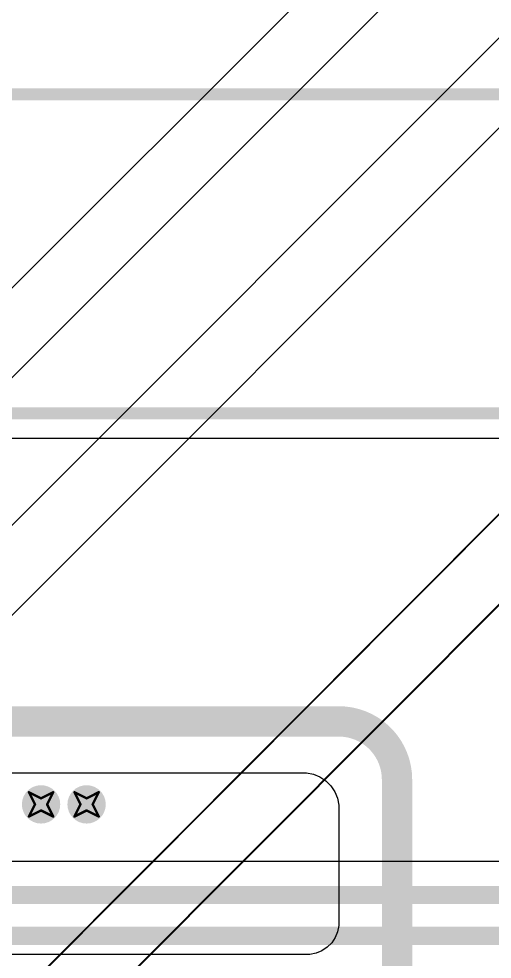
# Model space of a CAD drawing. Header units: inches. Extents: x 0 to 213, y 0 to 212.
# Drawn here: x 2.313 to 2.703, y 1.598 to 2.372 of the extents above; entities that cross this region are included whole.
import ezdxf

# ---------------------------------------------------------------- set-up
doc = ezdxf.new("R2010")
doc.units = ezdxf.units.IN
doc.header["$MEASUREMENT"] = 0
for name, color, linetype in [('Board Outline', 216, 'Continuous'), ('Bottom Layer', 5, 'Continuous'), ('Bottom Solder', 6, 'Continuous'), ('Dimension', 6, 'Continuous'), ('Drill Drawing', 1, 'Continuous'), ('Top Layer', 1, 'Continuous'), ('Top Solder', 216, 'Continuous'), ('Via Holes', 16, 'Continuous')]:
    doc.layers.add(name, color=color, linetype=linetype)

# ---------------------------------------------------------------- blocks, each defined once
blk = doc.blocks.new('5050_LED_53')
at = {"layer": 'Top Solder'}
for p in [(0.0156, -0.09023), (-0.05874, -0.09026)]:
    blk.add_line(p, (-210.62109, -211.09407), dxfattribs=at)
blk = doc.blocks.new('5050_LED_54')
at = {"layer": 'Top Solder'}
for p in [(0.0156, -0.09023), (-0.05874, -0.09026)]:
    blk.add_line(p, (-210.22739, -210.70036), dxfattribs=at)
blk = doc.blocks.new('5050_LED_55')
at = {"layer": 'Top Solder'}
for p in [(0.0156, -0.09023), (-0.05874, -0.09026)]:
    blk.add_line(p, (-210.62109, -210.70036), dxfattribs=at)
blk = doc.blocks.new('5050_LED_56')
at = {"layer": 'Top Solder'}
for p in [(0.0156, -0.09023), (-0.05874, -0.09026)]:
    blk.add_line(p, (-211.60534, -211.48777), dxfattribs=at)

msp = doc.modelspace()

# ---------------------------------------------------------------- hatches: boundary and pattern name
at = {"layer": 'Bottom Layer'}
h = msp.add_hatch(color=5, dxfattribs=at)
edge = h.paths.add_edge_path()
edge.add_arc((2.33101, 1.7251), 0.01181, 0, 360)
h = msp.add_hatch(color=5, dxfattribs=at)
edge = h.paths.add_edge_path()
edge.add_arc((2.36854, 1.7251), 0.01181, 0, 360)
at = {"layer": 'Bottom Solder'}
h = msp.add_hatch(color=6, dxfattribs=at)
edge = h.paths.add_edge_path()
edge.add_arc((2.33101, 1.7251), 0.01581, 0, 360)
h = msp.add_hatch(color=6, dxfattribs=at)
edge = h.paths.add_edge_path()
edge.add_arc((2.36854, 1.7251), 0.01581, 0, 360)
at = {"layer": 'Top Layer'}
h = msp.add_hatch(color=1, dxfattribs=at)
edge = h.paths.add_edge_path()
edge.add_arc((2.33101, 1.7251), 0.01181, 0, 360)
h = msp.add_hatch(color=1, dxfattribs=at)
edge = h.paths.add_edge_path()
edge.add_arc((2.36854, 1.7251), 0.01181, 0, 360)
at = {"layer": 'Top Solder'}
h = msp.add_hatch(color=216, dxfattribs=at)
edge = h.paths.add_edge_path()
edge.add_arc((2.33101, 1.7251), 0.01581, 0, 360)
h = msp.add_hatch(color=216, dxfattribs=at)
edge = h.paths.add_edge_path()
edge.add_arc((2.36854, 1.7251), 0.01581, 0, 360)
at = {"layer": 'Via Holes'}
h = msp.add_hatch(color=7, dxfattribs=at)
edge = h.paths.add_edge_path()
edge.add_arc((2.33101, 1.7251), 0.00591, 0, 360)
h = msp.add_hatch(color=7, dxfattribs=at)
edge = h.paths.add_edge_path()
edge.add_arc((2.36854, 1.7251), 0.00591, 0, 360)

# ---------------------------------------------------------------- linework, layer by layer
at = {"layer": 'Board Outline'}
msp.add_lwpolyline([(0, 2.04724, 0.01, 0.01, 0), (3.00697, 2.04724, 0.01, 0.01, 0)], format="xyseb", dxfattribs=at)
at = {"layer": 'Bottom Layer'}
for p, q in [((2.13089, 2.02685), (2.79968, 2.02685)), ((2.84766, 1.67819), (0.89763, 1.67819))]:
    msp.add_line(p, q, dxfattribs=at)
for points in [[(0.89763, 1.65045, 0.015, 0.015, 0), (2.84766, 1.65045, 0.015, 0.015, 0)], [(0.85396, 1.61686, 0.015, 0.015, 0), (2.7917, 1.61686, 0.015, 0.015, 0)]]:
    msp.add_lwpolyline(points, format="xyseb", dxfattribs=at)
at = {"layer": 'Dimension'}
msp.add_lwpolyline([(1.69842, 2.31, 0.01, 0.01, 0), (3.00697, 2.31, 0.01, 0.01, 0)], format="xyseb", dxfattribs=at)
at = {"layer": 'Drill Drawing'}
for points in [[(2.32101, 1.7351, 0.002, 0.002, 0), (2.33101, 1.7301, 0.002, 0.002, 0)], [(2.32101, 1.7351, 0.002, 0.002, 0), (2.32601, 1.7251, 0.002, 0.002, 0)], [(2.33101, 1.7301, 0.002, 0.002, 0), (2.34101, 1.7351, 0.002, 0.002, 0)], [(2.33601, 1.7251, 0.002, 0.002, 0), (2.34101, 1.7351, 0.002, 0.002, 0)], [(2.35854, 1.7351, 0.002, 0.002, 0), (2.36854, 1.7301, 0.002, 0.002, 0)], [(2.35854, 1.7351, 0.002, 0.002, 0), (2.36354, 1.7251, 0.002, 0.002, 0)], [(2.36854, 1.7301, 0.002, 0.002, 0), (2.37854, 1.7351, 0.002, 0.002, 0)], [(2.37354, 1.7251, 0.002, 0.002, 0), (2.37854, 1.7351, 0.002, 0.002, 0)], [(2.32101, 1.7151, 0.002, 0.002, 0), (2.32601, 1.7251, 0.002, 0.002, 0)], [(2.32101, 1.7151, 0.002, 0.002, 0), (2.33101, 1.7201, 0.002, 0.002, 0)], [(2.33101, 1.7201, 0.002, 0.002, 0), (2.34101, 1.7151, 0.002, 0.002, 0)], [(2.33601, 1.7251, 0.002, 0.002, 0), (2.34101, 1.7151, 0.002, 0.002, 0)], [(2.35854, 1.7151, 0.002, 0.002, 0), (2.36354, 1.7251, 0.002, 0.002, 0)], [(2.35854, 1.7151, 0.002, 0.002, 0), (2.36854, 1.7201, 0.002, 0.002, 0)], [(2.36854, 1.7201, 0.002, 0.002, 0), (2.37854, 1.7151, 0.002, 0.002, 0)], [(2.37354, 1.7251, 0.002, 0.002, 0), (2.37854, 1.7151, 0.002, 0.002, 0)]]:
    msp.add_lwpolyline(points, format="xyseb", dxfattribs=at)
for points in [[(2.32051, 1.7351, 0.001, 0.001, 1), (2.32151, 1.7351, 0.001, 0.001, 1)], [(2.32051, 1.7351, 0.001, 0.001, 1), (2.32151, 1.7351, 0.001, 0.001, 1)], [(2.34051, 1.7351, 0.001, 0.001, 1), (2.34151, 1.7351, 0.001, 0.001, 1)], [(2.34051, 1.7351, 0.001, 0.001, 1), (2.34151, 1.7351, 0.001, 0.001, 1)], [(2.35804, 1.7351, 0.001, 0.001, 1), (2.35904, 1.7351, 0.001, 0.001, 1)], [(2.35804, 1.7351, 0.001, 0.001, 1), (2.35904, 1.7351, 0.001, 0.001, 1)], [(2.37804, 1.7351, 0.001, 0.001, 1), (2.37904, 1.7351, 0.001, 0.001, 1)], [(2.37804, 1.7351, 0.001, 0.001, 1), (2.37904, 1.7351, 0.001, 0.001, 1)], [(2.33051, 1.7301, 0.001, 0.001, 1), (2.33151, 1.7301, 0.001, 0.001, 1)], [(2.33051, 1.7301, 0.001, 0.001, 1), (2.33151, 1.7301, 0.001, 0.001, 1)], [(2.36804, 1.7301, 0.001, 0.001, 1), (2.36904, 1.7301, 0.001, 0.001, 1)], [(2.36804, 1.7301, 0.001, 0.001, 1), (2.36904, 1.7301, 0.001, 0.001, 1)], [(2.32551, 1.7251, 0.001, 0.001, 1), (2.32651, 1.7251, 0.001, 0.001, 1)], [(2.32551, 1.7251, 0.001, 0.001, 1), (2.32651, 1.7251, 0.001, 0.001, 1)], [(2.33051, 1.7201, 0.001, 0.001, 1), (2.33151, 1.7201, 0.001, 0.001, 1)], [(2.33051, 1.7201, 0.001, 0.001, 1), (2.33151, 1.7201, 0.001, 0.001, 1)], [(2.33551, 1.7251, 0.001, 0.001, 1), (2.33651, 1.7251, 0.001, 0.001, 1)], [(2.33551, 1.7251, 0.001, 0.001, 1), (2.33651, 1.7251, 0.001, 0.001, 1)], [(2.36304, 1.7251, 0.001, 0.001, 1), (2.36404, 1.7251, 0.001, 0.001, 1)], [(2.36304, 1.7251, 0.001, 0.001, 1), (2.36404, 1.7251, 0.001, 0.001, 1)], [(2.36804, 1.7201, 0.001, 0.001, 1), (2.36904, 1.7201, 0.001, 0.001, 1)], [(2.36804, 1.7201, 0.001, 0.001, 1), (2.36904, 1.7201, 0.001, 0.001, 1)], [(2.37304, 1.7251, 0.001, 0.001, 1), (2.37404, 1.7251, 0.001, 0.001, 1)], [(2.37304, 1.7251, 0.001, 0.001, 1), (2.37404, 1.7251, 0.001, 0.001, 1)], [(2.32051, 1.7151, 0.001, 0.001, 1), (2.32151, 1.7151, 0.001, 0.001, 1)], [(2.32051, 1.7151, 0.001, 0.001, 1), (2.32151, 1.7151, 0.001, 0.001, 1)], [(2.34051, 1.7151, 0.001, 0.001, 1), (2.34151, 1.7151, 0.001, 0.001, 1)], [(2.34051, 1.7151, 0.001, 0.001, 1), (2.34151, 1.7151, 0.001, 0.001, 1)], [(2.35804, 1.7151, 0.001, 0.001, 1), (2.35904, 1.7151, 0.001, 0.001, 1)], [(2.35804, 1.7151, 0.001, 0.001, 1), (2.35904, 1.7151, 0.001, 0.001, 1)], [(2.37804, 1.7151, 0.001, 0.001, 1), (2.37904, 1.7151, 0.001, 0.001, 1)], [(2.37804, 1.7151, 0.001, 0.001, 1), (2.37904, 1.7151, 0.001, 0.001, 1)]]:
    msp.add_lwpolyline(points, format="xyseb", close=True, dxfattribs=at)
at = {"layer": 'Top Layer'}
for p, q in [((2.12113, 1.75109), (2.54682, 1.75109)), ((2.54682, 1.75109), (2.54974, 1.75109)), ((2.54974, 1.75109), (2.55547, 1.74995)), ((2.55547, 1.74995), (2.56086, 1.74771)), ((2.56086, 1.74771), (2.56572, 1.74447)), ((2.56572, 1.74447), (2.56985, 1.74034)), ((2.56985, 1.74034), (2.57309, 1.73549)), ((2.57309, 1.73549), (2.57532, 1.73009)), ((2.57532, 1.73009), (2.57646, 1.72437)), ((2.57646, 1.72437), (2.57646, 1.72145)), ((2.57646, 1.72145), (2.57646, 1.72145)), ((2.57646, 1.72145), (2.57646, 1.62791)), ((2.57646, 1.62791), (2.57646, 1.62531)), ((2.57545, 1.62019), (2.57345, 1.61538)), ((2.57646, 1.62531), (2.57545, 1.62019)), ((2.57345, 1.61538), (2.57055, 1.61104)), ((2.56253, 1.60446), (2.55772, 1.60247)), ((2.56687, 1.60736), (2.56253, 1.60446)), ((2.57055, 1.61104), (2.56687, 1.60736)), ((2.55, 1.60145), (2.255, 1.60145)), ((2.55261, 1.60145), (2.55, 1.60145)), ((2.55, 1.60145), (2.55, 1.60145)), ((2.55772, 1.60247), (2.55261, 1.60145))]:
    msp.add_line(p, q, dxfattribs=at)
for points in [[(2.05, 1.79345, 0.025, 0.025, 0), (2.57646, 1.79345, 0.025, 0.025, 0)], [(2.57646, 1.79345, 0.025, 0.025, -0.414214), (2.62438, 1.74553, 0.025, 0.025, 0)], [(2.62438, 1.52484, 0.025, 0.025, 0), (2.62438, 1.74553, 0.025, 0.025, 0)]]:
    msp.add_lwpolyline(points, format="xyseb", dxfattribs=at)
for points in [[(2.57021, 1.79345, 0.0125, 0.0125, 1), (2.58271, 1.79345, 0.0125, 0.0125, 1)], [(2.57021, 1.79345, 0.0125, 0.0125, 1), (2.58271, 1.79345, 0.0125, 0.0125, 1)], [(2.61813, 1.74553, 0.0125, 0.0125, 1), (2.63063, 1.74553, 0.0125, 0.0125, 1)], [(2.61813, 1.74553, 0.0125, 0.0125, 1), (2.63063, 1.74553, 0.0125, 0.0125, 1)]]:
    msp.add_lwpolyline(points, format="xyseb", close=True, dxfattribs=at)

# ---------------------------------------------------------------- block references
at = {"rotation": 180}
for name, p in [('5050_LED_56', (0.89802, 0.63705)), ('5050_LED_53', (1.88228, 1.03075)), ('5050_LED_55', (1.88228, 1.42445)), ('5050_LED_54', (2.27598, 1.42445))]:
    msp.add_blockref(name, p, dxfattribs=at)

doc.saveas('drawing.dxf')
